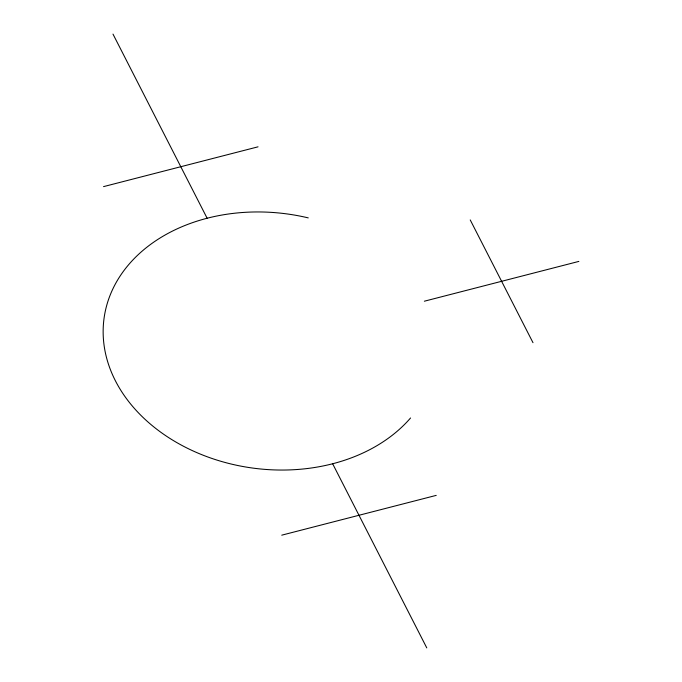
<?xml version="1.0" encoding="UTF-8"?>
<svg xmlns="http://www.w3.org/2000/svg" width="682" height="682" viewBox="0 0 682 682"><rect width="100%" height="100%" fill="white"/><g stroke="black" fill="none" stroke-linecap="round" stroke-linejoin="round"><path stroke-width="1.02" d="M103.553 186.621L258.035 146.826M424.366 301.205L578.847 261.411M281.743 535.174L436.224 495.379M470.23 219.928L532.992 342.688M112.99 34.1L207.132 218.24M332.646 463.76L426.779 647.9M410.547 417.989A167.38 128.225 7.8 0 1 196.569 452.498A167.38 128.225 7.8 0 1 112.897 288.836A167.38 128.225 7.8 0 1 308.255 217.89"/></g></svg>
